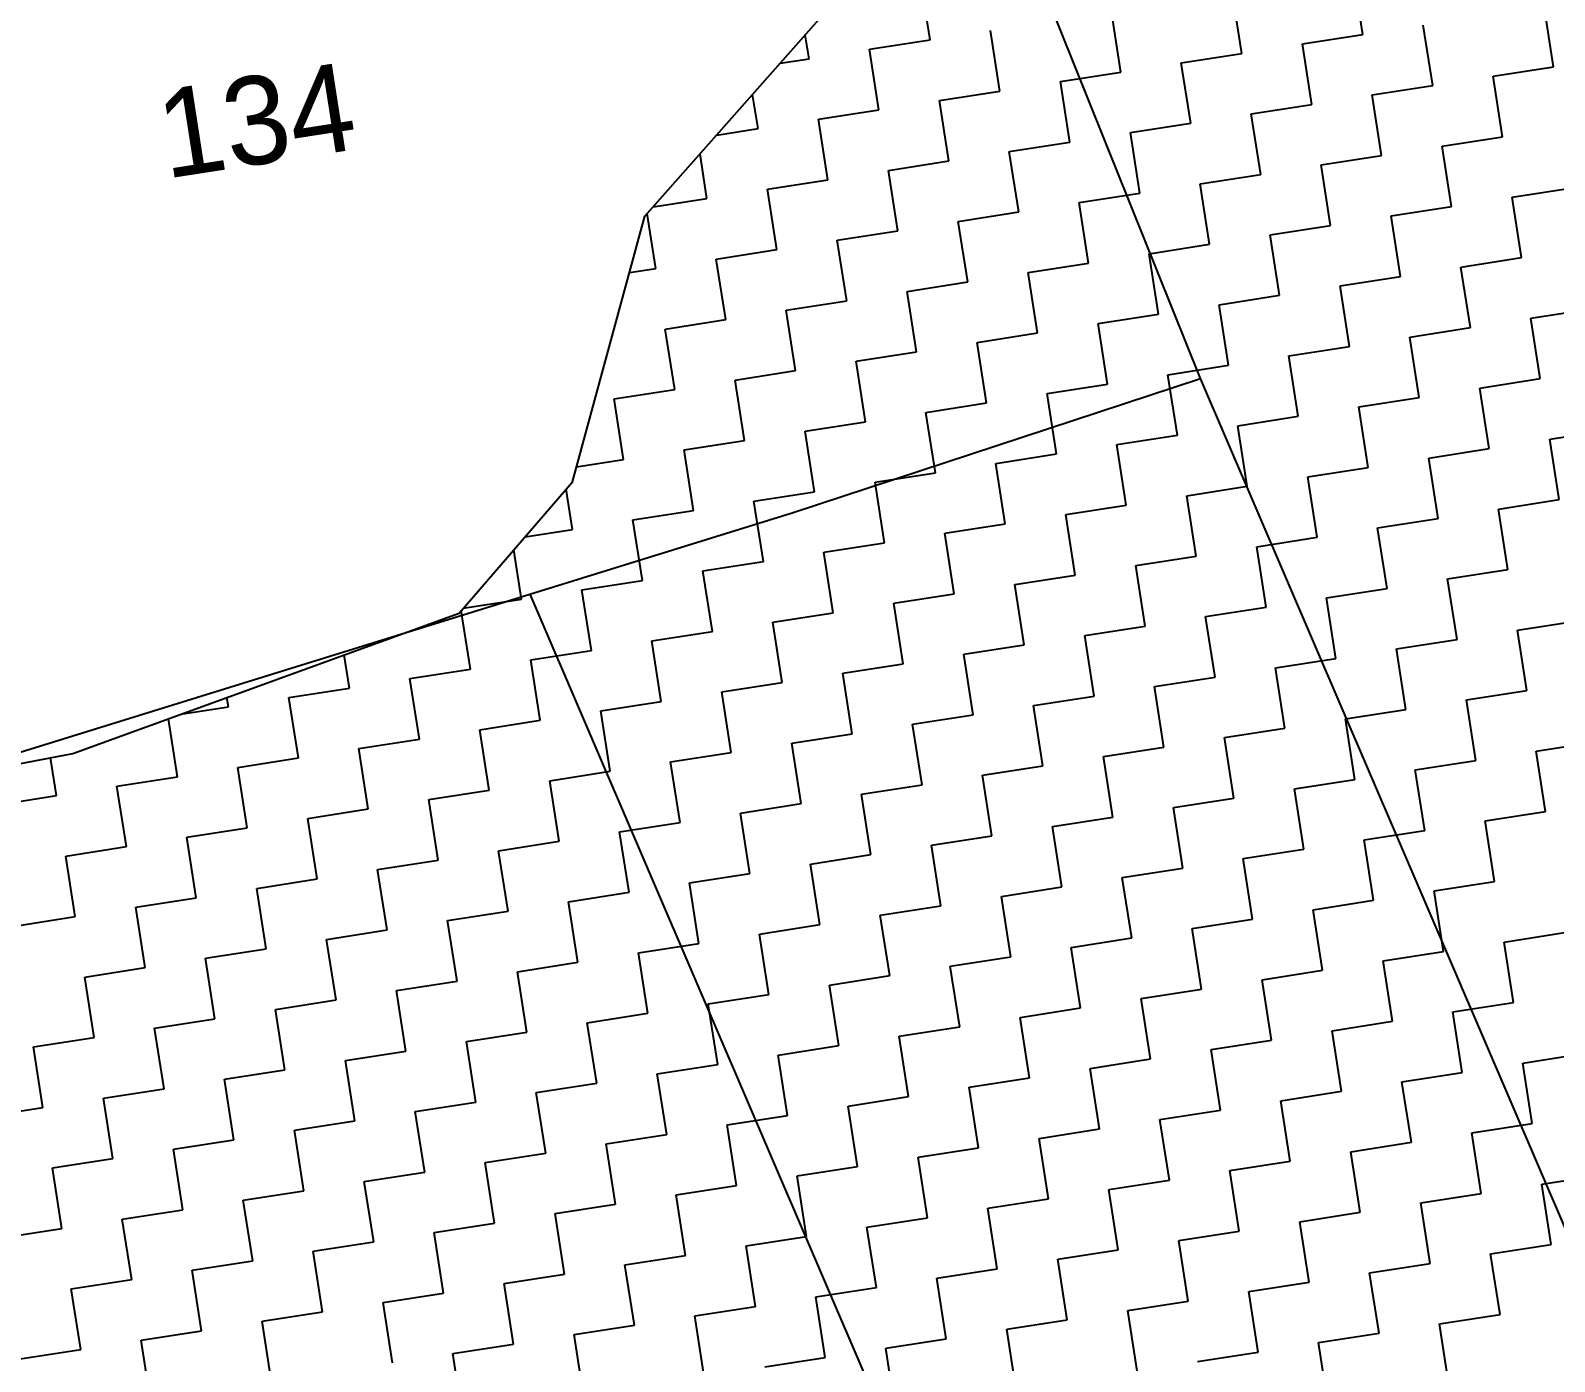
# Model space of a CAD drawing. Header units: metres. Extents: x 288488 to 290462, y 1999122 to 2001536.
# Drawn here: x 289401.4 to 289524.9, y 1999735 to 1999842.8 of the extents above; entities that cross this region are included whole.
import ezdxf
from ezdxf.enums import TextEntityAlignment as Align

# ---------------------------------------------------------------- set-up
doc = ezdxf.new("R2010")
doc.units = ezdxf.units.M
doc.header["$MEASUREMENT"] = 0
for name, color, linetype in [('POLY_HATCH', 12, 'Continuous'), ('POLY_PARCEL', 6, 'Continuous'), ('TEXT_PARCEL', 7, 'Continuous')]:
    doc.layers.add(name, color=color, linetype=linetype)
doc.styles.add('TEXT_MAP', font='')
doc.styles.get('TEXT_MAP').set_extended_font_data('Kruti Dev 050')

msp = doc.modelspace()

# ---------------------------------------------------------------- linework, layer by layer
at = {"layer": 'POLY_HATCH'}
for p, q in [((289451.2, 1999827.72), (289478.39, 1999858.51)), ((289445.33, 1999806.22), (289451.2, 1999827.72)), ((289436.14, 1999795.58), (289445.33, 1999806.22)), ((289404.84, 1999784.2), (289436.14, 1999795.58)), ((289390.1, 1999781.37), (289404.84, 1999784.2))]:
    msp.add_line(p, q, dxfattribs=at)
at = {"layer": 'POLY_HATCH', "linetype": 'Continuous'}
for p, q in [((289474.3, 1999842.01), (289473.54, 1999846.91)), ((289509.37, 1999842.45), (289508.6, 1999847.35)), ((289499.57, 1999840.92), (289498.8, 1999845.82)), ((289524.83, 1999839.84), (289524.07, 1999844.74)), ((289489.76, 1999839.4), (289489, 1999844.3)), ((289515.03, 1999838.31), (289514.27, 1999843.21)), ((289464.5, 1999840.48), (289464.19, 1999842.43)), ((289469.4, 1999841.25), (289474.3, 1999842.01)), ((289479.96, 1999837.87), (289479.2, 1999842.77)), ((289504.47, 1999841.69), (289509.37, 1999842.45)), ((289470.16, 1999836.35), (289469.4, 1999841.25)), ((289494.66, 1999840.16), (289499.57, 1999840.92)), ((289505.23, 1999836.78), (289504.47, 1999841.69)), ((289462.15, 1999840.12), (289464.5, 1999840.48)), ((289495.43, 1999835.26), (289494.66, 1999840.16)), ((289519.93, 1999839.07), (289524.83, 1999839.84)), ((289484.86, 1999838.63), (289489.76, 1999839.4)), ((289485.63, 1999833.73), (289484.86, 1999838.63)), ((289510.13, 1999837.55), (289515.03, 1999838.31)), ((289520.69, 1999834.17), (289519.93, 1999839.07)), ((289460.36, 1999834.82), (289459.92, 1999837.6)), ((289475.06, 1999837.11), (289479.96, 1999837.87)), ((289475.82, 1999832.21), (289475.06, 1999837.11)), ((289510.89, 1999832.65), (289510.13, 1999837.55)), ((289465.26, 1999835.58), (289470.16, 1999836.35)), ((289500.33, 1999836.02), (289505.23, 1999836.78)), ((289501.09, 1999831.12), (289500.33, 1999836.02)), ((289457.01, 1999834.3), (289460.36, 1999834.82)), ((289466.02, 1999830.68), (289465.26, 1999835.58)), ((289490.53, 1999834.5), (289495.43, 1999835.26)), ((289491.29, 1999829.6), (289490.53, 1999834.5)), ((289480.72, 1999832.97), (289485.63, 1999833.73)), ((289515.79, 1999833.41), (289520.69, 1999834.17)), ((289516.56, 1999828.51), (289515.79, 1999833.41)), ((289456.22, 1999829.16), (289455.66, 1999832.77)), ((289470.92, 1999831.44), (289475.82, 1999832.21)), ((289481.49, 1999828.07), (289480.72, 1999832.97)), ((289505.99, 1999831.88), (289510.89, 1999832.65)), ((289471.69, 1999826.54), (289470.92, 1999831.44)), ((289496.19, 1999830.36), (289501.09, 1999831.12)), ((289506.75, 1999826.98), (289505.99, 1999831.88)), ((289461.12, 1999829.92), (289466.02, 1999830.68)), ((289461.88, 1999825.02), (289461.12, 1999829.92)), ((289486.39, 1999828.83), (289491.29, 1999829.6)), ((289496.95, 1999825.46), (289496.19, 1999830.36)), ((289521.46, 1999829.27), (289526.36, 1999830.03)), ((289451.86, 1999828.48), (289456.22, 1999829.16)), ((289487.15, 1999823.93), (289486.39, 1999828.83)), ((289511.66, 1999827.75), (289516.56, 1999828.51)), ((289522.22, 1999824.37), (289521.46, 1999829.27)), ((289452.08, 1999823.49), (289451.39, 1999827.94)), ((289476.59, 1999827.31), (289481.49, 1999828.07)), ((289477.35, 1999822.41), (289476.59, 1999827.31)), ((289512.42, 1999822.84), (289511.66, 1999827.75)), ((289466.78, 1999825.78), (289471.69, 1999826.54)), ((289501.85, 1999826.22), (289506.75, 1999826.98)), ((289502.62, 1999821.32), (289501.85, 1999826.22)), ((289456.98, 1999824.26), (289461.88, 1999825.02)), ((289467.55, 1999820.88), (289466.78, 1999825.78)), ((289492.05, 1999824.69), (289496.95, 1999825.46)), ((289492.81, 1999819.79), (289492.05, 1999824.69)), ((289449.95, 1999823.16), (289452.08, 1999823.49)), ((289457.75, 1999819.35), (289456.98, 1999824.26)), ((289482.25, 1999823.17), (289487.15, 1999823.93)), ((289517.32, 1999823.61), (289522.22, 1999824.37)), ((289518.08, 1999818.71), (289517.32, 1999823.61)), ((289472.45, 1999821.64), (289477.35, 1999822.41)), ((289483.01, 1999818.27), (289482.25, 1999823.17)), ((289507.52, 1999822.08), (289512.42, 1999822.84)), ((289473.21, 1999816.74), (289472.45, 1999821.64)), ((289497.72, 1999820.56), (289502.62, 1999821.32)), ((289508.28, 1999817.18), (289507.52, 1999822.08)), ((289462.65, 1999820.12), (289467.55, 1999820.88)), ((289463.41, 1999815.22), (289462.65, 1999820.12)), ((289487.91, 1999819.03), (289492.81, 1999819.79)), ((289498.48, 1999815.66), (289497.72, 1999820.56)), ((289522.98, 1999819.47), (289527.88, 1999820.23)), ((289452.84, 1999818.59), (289457.75, 1999819.35)), ((289453.61, 1999813.69), (289452.84, 1999818.59)), ((289488.68, 1999814.13), (289487.91, 1999819.03)), ((289513.18, 1999817.94), (289518.08, 1999818.71)), ((289523.75, 1999814.57), (289522.98, 1999819.47)), ((289478.11, 1999817.5), (289483.01, 1999818.27)), ((289478.87, 1999812.6), (289478.11, 1999817.5)), ((289513.94, 1999813.04), (289513.18, 1999817.94)), ((289468.31, 1999815.98), (289473.21, 1999816.74)), ((289469.07, 1999811.08), (289468.31, 1999815.98)), ((289503.38, 1999816.42), (289508.28, 1999817.18)), ((289504.14, 1999811.52), (289503.38, 1999816.42)), ((289458.51, 1999814.45), (289463.41, 1999815.22)), ((289493.58, 1999814.89), (289498.48, 1999815.66)), ((289494.34, 1999809.99), (289493.58, 1999814.89)), ((289448.71, 1999812.93), (289453.61, 1999813.69)), ((289459.27, 1999809.55), (289458.51, 1999814.45)), ((289483.78, 1999813.37), (289488.68, 1999814.13)), ((289518.85, 1999813.81), (289523.75, 1999814.57)), ((289519.61, 1999808.9), (289518.85, 1999813.81)), ((289449.47, 1999808.03), (289448.71, 1999812.93)), ((289473.97, 1999811.84), (289478.87, 1999812.6)), ((289484.54, 1999808.47), (289483.78, 1999813.37)), ((289509.04, 1999812.28), (289513.94, 1999813.04)), ((289509.81, 1999807.38), (289509.04, 1999812.28)), ((289464.17, 1999810.32), (289469.07, 1999811.08)), ((289474.74, 1999806.94), (289473.97, 1999811.84)), ((289499.24, 1999810.75), (289504.14, 1999811.52)), ((289464.93, 1999805.41), (289464.17, 1999810.32)), ((289489.44, 1999809.23), (289494.34, 1999809.99)), ((289500, 1999805.85), (289499.24, 1999810.75)), ((289524.51, 1999809.67), (289529.41, 1999810.43)), ((289454.37, 1999808.79), (289459.27, 1999809.55)), ((289455.13, 1999803.89), (289454.37, 1999808.79)), ((289490.2, 1999804.33), (289489.44, 1999809.23)), ((289514.71, 1999808.14), (289519.61, 1999808.9)), ((289525.27, 1999804.77), (289524.51, 1999809.67)), ((289445.66, 1999807.43), (289449.47, 1999808.03)), ((289479.64, 1999807.7), (289484.54, 1999808.47)), ((289480.4, 1999802.8), (289479.64, 1999807.7)), ((289504.91, 1999806.62), (289509.81, 1999807.38)), ((289515.47, 1999803.24), (289514.71, 1999808.14)), ((289469.84, 1999806.18), (289474.74, 1999806.94)), ((289470.6, 1999801.28), (289469.84, 1999806.18)), ((289505.67, 1999801.72), (289504.91, 1999806.62)), ((289445.33, 1999802.36), (289444.82, 1999805.63)), ((289460.03, 1999804.65), (289464.93, 1999805.41)), ((289495.1, 1999805.09), (289500, 1999805.85)), ((289495.87, 1999800.19), (289495.1, 1999805.09)), ((289450.23, 1999803.13), (289455.13, 1999803.89)), ((289460.8, 1999799.75), (289460.03, 1999804.65)), ((289485.3, 1999803.56), (289490.2, 1999804.33)), ((289520.37, 1999804), (289525.27, 1999804.77)), ((289521.13, 1999799.1), (289520.37, 1999804)), ((289451, 1999798.23), (289450.23, 1999803.13)), ((289475.5, 1999802.04), (289480.4, 1999802.8)), ((289486.06, 1999798.66), (289485.3, 1999803.56)), ((289510.57, 1999802.48), (289515.47, 1999803.24)), ((289511.33, 1999797.58), (289510.57, 1999802.48)), ((289441.48, 1999801.76), (289445.33, 1999802.36)), ((289465.7, 1999800.51), (289470.6, 1999801.28)), ((289476.26, 1999797.14), (289475.5, 1999802.04)), ((289500.77, 1999800.95), (289505.67, 1999801.72)), ((289441.19, 1999796.7), (289440.57, 1999800.71)), ((289466.46, 1999795.61), (289465.7, 1999800.51)), ((289490.97, 1999799.43), (289495.87, 1999800.19)), ((289501.53, 1999796.05), (289500.77, 1999800.95)), ((289455.9, 1999798.99), (289460.8, 1999799.75)), ((289456.66, 1999794.09), (289455.9, 1999798.99)), ((289491.73, 1999794.53), (289490.97, 1999799.43)), ((289516.23, 1999798.34), (289521.13, 1999799.1)), ((289446.09, 1999797.46), (289451, 1999798.23)), ((289446.86, 1999792.56), (289446.09, 1999797.46)), ((289481.16, 1999797.9), (289486.06, 1999798.66)), ((289481.93, 1999793), (289481.16, 1999797.9)), ((289506.43, 1999796.81), (289511.33, 1999797.58)), ((289517, 1999793.44), (289516.23, 1999798.34)), ((289436.47, 1999795.97), (289441.19, 1999796.7)), ((289471.36, 1999796.38), (289476.26, 1999797.14)), ((289472.12, 1999791.47), (289471.36, 1999796.38)), ((289507.19, 1999791.91), (289506.43, 1999796.81)), ((289437.06, 1999791.04), (289436.32, 1999795.78)), ((289461.56, 1999794.85), (289466.46, 1999795.61)), ((289496.63, 1999795.29), (289501.53, 1999796.05)), ((289497.39, 1999790.39), (289496.63, 1999795.29)), ((289451.76, 1999793.32), (289456.66, 1999794.09)), ((289462.32, 1999789.95), (289461.56, 1999794.85)), ((289486.83, 1999793.76), (289491.73, 1999794.53)), ((289487.59, 1999788.86), (289486.83, 1999793.76)), ((289521.9, 1999794.2), (289526.8, 1999794.96)), ((289522.66, 1999789.3), (289521.9, 1999794.2)), ((289441.96, 1999791.8), (289446.86, 1999792.56)), ((289452.52, 1999788.42), (289451.76, 1999793.32)), ((289477.03, 1999792.24), (289481.93, 1999793)), ((289512.09, 1999792.68), (289517, 1999793.44)), ((289512.86, 1999787.78), (289512.09, 1999792.68)), ((289427.25, 1999789.51), (289426.84, 1999792.2)), ((289442.72, 1999786.9), (289441.96, 1999791.8)), ((289467.22, 1999790.71), (289472.12, 1999791.47)), ((289477.79, 1999787.34), (289477.03, 1999792.24)), ((289502.29, 1999791.15), (289507.19, 1999791.91)), ((289432.15, 1999790.27), (289437.06, 1999791.04)), ((289432.92, 1999785.37), (289432.15, 1999790.27)), ((289467.99, 1999785.81), (289467.22, 1999790.71)), ((289492.49, 1999789.62), (289497.39, 1999790.39)), ((289503.06, 1999786.25), (289502.29, 1999791.15)), ((289422.35, 1999788.75), (289427.25, 1999789.51)), ((289457.42, 1999789.19), (289462.32, 1999789.95)), ((289458.18, 1999784.29), (289457.42, 1999789.19)), ((289482.69, 1999788.1), (289487.59, 1999788.86)), ((289493.25, 1999784.72), (289492.49, 1999789.62)), ((289517.76, 1999788.54), (289522.66, 1999789.3)), ((289413.59, 1999787.38), (289417.45, 1999787.98)), ((289417.45, 1999787.98), (289417.33, 1999788.74)), ((289423.12, 1999783.85), (289422.35, 1999788.75)), ((289447.62, 1999787.66), (289452.52, 1999788.42)), ((289448.38, 1999782.76), (289447.62, 1999787.66)), ((289483.45, 1999783.2), (289482.69, 1999788.1)), ((289507.96, 1999787.01), (289512.86, 1999787.78)), ((289518.52, 1999783.64), (289517.76, 1999788.54)), ((289413.31, 1999782.32), (289412.58, 1999787.02)), ((289437.82, 1999786.13), (289442.72, 1999786.9)), ((289472.89, 1999786.57), (289477.79, 1999787.34)), ((289473.65, 1999781.67), (289472.89, 1999786.57)), ((289508.72, 1999782.11), (289507.96, 1999787.01)), ((289428.02, 1999784.61), (289432.92, 1999785.37)), ((289438.58, 1999781.23), (289437.82, 1999786.13)), ((289463.09, 1999785.05), (289467.99, 1999785.81)), ((289498.15, 1999785.49), (289503.06, 1999786.25)), ((289498.92, 1999780.59), (289498.15, 1999785.49)), ((289523.42, 1999784.4), (289528.32, 1999785.16)), ((289428.78, 1999779.71), (289428.02, 1999784.61)), ((289453.28, 1999783.52), (289458.18, 1999784.29)), ((289463.85, 1999780.15), (289463.09, 1999785.05)), ((289488.35, 1999783.96), (289493.25, 1999784.72)), ((289489.12, 1999779.06), (289488.35, 1999783.96)), ((289524.18, 1999779.5), (289523.42, 1999784.4)), ((289403.51, 1999780.8), (289403.04, 1999783.86)), ((289418.21, 1999783.08), (289423.12, 1999783.85)), ((289418.98, 1999778.18), (289418.21, 1999783.08)), ((289443.48, 1999782), (289448.38, 1999782.76)), ((289454.05, 1999778.62), (289453.28, 1999783.52)), ((289478.55, 1999782.44), (289483.45, 1999783.2)), ((289513.62, 1999782.87), (289518.52, 1999783.64)), ((289514.38, 1999777.97), (289513.62, 1999782.87)), ((289408.41, 1999781.56), (289413.31, 1999782.32)), ((289409.18, 1999776.66), (289408.41, 1999781.56)), ((289444.24, 1999777.1), (289443.48, 1999782)), ((289468.75, 1999780.91), (289473.65, 1999781.67)), ((289479.31, 1999777.53), (289478.55, 1999782.44)), ((289503.82, 1999781.35), (289508.72, 1999782.11)), ((289398.61, 1999780.03), (289403.51, 1999780.8)), ((289433.68, 1999780.47), (289438.58, 1999781.23)), ((289434.44, 1999775.57), (289433.68, 1999780.47)), ((289469.51, 1999776.01), (289468.75, 1999780.91)), ((289494.02, 1999779.82), (289498.92, 1999780.59)), ((289504.58, 1999776.45), (289503.82, 1999781.35)), ((289423.88, 1999778.95), (289428.78, 1999779.71)), ((289424.64, 1999774.04), (289423.88, 1999778.95)), ((289458.95, 1999779.38), (289463.85, 1999780.15)), ((289459.71, 1999774.48), (289458.95, 1999779.38)), ((289484.21, 1999778.3), (289489.12, 1999779.06)), ((289494.78, 1999774.92), (289494.02, 1999779.82)), ((289519.28, 1999778.74), (289524.18, 1999779.5)), ((289414.08, 1999777.42), (289418.98, 1999778.18)), ((289449.15, 1999777.86), (289454.05, 1999778.62)), ((289449.91, 1999772.96), (289449.15, 1999777.86)), ((289484.98, 1999773.4), (289484.21, 1999778.3)), ((289509.48, 1999777.21), (289514.38, 1999777.97)), ((289520.05, 1999773.84), (289519.28, 1999778.74)), ((289404.27, 1999775.89), (289409.18, 1999776.66)), ((289414.84, 1999772.52), (289414.08, 1999777.42)), ((289439.34, 1999776.33), (289444.24, 1999777.1)), ((289474.41, 1999776.77), (289479.31, 1999777.53)), ((289475.18, 1999771.87), (289474.41, 1999776.77)), ((289510.24, 1999772.31), (289509.48, 1999777.21)), ((289405.04, 1999770.99), (289404.27, 1999775.89)), ((289429.54, 1999774.81), (289434.44, 1999775.57)), ((289440.11, 1999771.43), (289439.34, 1999776.33)), ((289464.61, 1999775.25), (289469.51, 1999776.01)), ((289465.37, 1999770.35), (289464.61, 1999775.25)), ((289499.68, 1999775.69), (289504.58, 1999776.45)), ((289500.44, 1999770.78), (289499.68, 1999775.69)), ((289419.74, 1999773.28), (289424.64, 1999774.04)), ((289430.3, 1999769.91), (289429.54, 1999774.81)), ((289454.81, 1999773.72), (289459.71, 1999774.48)), ((289489.88, 1999774.16), (289494.78, 1999774.92)), ((289490.64, 1999769.26), (289489.88, 1999774.16)), ((289420.5, 1999768.38), (289419.74, 1999773.28)), ((289445.01, 1999772.2), (289449.91, 1999772.96)), ((289455.57, 1999768.82), (289454.81, 1999773.72)), ((289480.08, 1999772.63), (289484.98, 1999773.4)), ((289515.15, 1999773.07), (289520.05, 1999773.84)), ((289515.91, 1999768.17), (289515.15, 1999773.07)), ((289409.94, 1999771.76), (289414.84, 1999772.52)), ((289410.7, 1999766.86), (289409.94, 1999771.76)), ((289445.77, 1999767.29), (289445.01, 1999772.2)), ((289470.27, 1999771.11), (289475.18, 1999771.87)), ((289480.84, 1999767.73), (289480.08, 1999772.63)), ((289505.34, 1999771.55), (289510.24, 1999772.31)), ((289506.11, 1999766.65), (289505.34, 1999771.55)), ((289400.14, 1999770.23), (289405.04, 1999770.99)), ((289435.21, 1999770.67), (289440.11, 1999771.43)), ((289435.97, 1999765.77), (289435.21, 1999770.67)), ((289460.47, 1999769.58), (289465.37, 1999770.35)), ((289471.04, 1999766.21), (289470.27, 1999771.11)), ((289495.54, 1999770.02), (289500.44, 1999770.78)), ((289425.4, 1999769.14), (289430.3, 1999769.91)), ((289426.17, 1999764.24), (289425.4, 1999769.14)), ((289461.24, 1999764.68), (289460.47, 1999769.58)), ((289485.74, 1999768.5), (289490.64, 1999769.26)), ((289496.3, 1999765.12), (289495.54, 1999770.02)), ((289520.81, 1999768.93), (289525.71, 1999769.7)), ((289415.6, 1999767.62), (289420.5, 1999768.38)), ((289450.67, 1999768.06), (289455.57, 1999768.82)), ((289451.43, 1999763.16), (289450.67, 1999768.06)), ((289486.5, 1999763.59), (289485.74, 1999768.5)), ((289511.01, 1999767.41), (289515.91, 1999768.17)), ((289521.57, 1999764.03), (289520.81, 1999768.93)), ((289405.8, 1999766.09), (289410.7, 1999766.86)), ((289416.36, 1999762.72), (289415.6, 1999767.62)), ((289440.87, 1999766.53), (289445.77, 1999767.29)), ((289475.94, 1999766.97), (289480.84, 1999767.73)), ((289476.7, 1999762.07), (289475.94, 1999766.97)), ((289501.21, 1999765.88), (289506.11, 1999766.65)), ((289511.77, 1999762.51), (289511.01, 1999767.41)), ((289406.56, 1999761.19), (289405.8, 1999766.09)), ((289431.07, 1999765.01), (289435.97, 1999765.77)), ((289441.63, 1999761.63), (289440.87, 1999766.53)), ((289466.14, 1999765.44), (289471.04, 1999766.21)), ((289466.9, 1999760.54), (289466.14, 1999765.44)), ((289501.97, 1999760.98), (289501.21, 1999765.88)), ((289421.27, 1999763.48), (289426.17, 1999764.24)), ((289431.83, 1999760.1), (289431.07, 1999765.01)), ((289456.33, 1999763.92), (289461.24, 1999764.68)), ((289491.4, 1999764.36), (289496.3, 1999765.12)), ((289492.17, 1999759.46), (289491.4, 1999764.36)), ((289422.03, 1999758.58), (289421.27, 1999763.48)), ((289446.53, 1999762.39), (289451.43, 1999763.16)), ((289457.1, 1999759.02), (289456.33, 1999763.92)), ((289481.6, 1999762.83), (289486.5, 1999763.59)), ((289516.67, 1999763.27), (289521.57, 1999764.03)), ((289517.43, 1999758.37), (289516.67, 1999763.27)), ((289411.46, 1999761.95), (289416.36, 1999762.72)), ((289412.23, 1999757.05), (289411.46, 1999761.95)), ((289447.3, 1999757.49), (289446.53, 1999762.39)), ((289471.8, 1999761.31), (289476.7, 1999762.07)), ((289482.36, 1999757.93), (289481.6, 1999762.83)), ((289506.87, 1999761.75), (289511.77, 1999762.51)), ((289507.63, 1999756.84), (289506.87, 1999761.75)), ((289401.66, 1999760.43), (289406.56, 1999761.19)), ((289402.42, 1999755.53), (289401.66, 1999760.43)), ((289436.73, 1999760.87), (289441.63, 1999761.63)), ((289437.49, 1999755.97), (289436.73, 1999760.87)), ((289462, 1999759.78), (289466.9, 1999760.54)), ((289472.56, 1999756.41), (289471.8, 1999761.31)), ((289497.07, 1999760.22), (289501.97, 1999760.98)), ((289426.93, 1999759.34), (289431.83, 1999760.1)), ((289427.69, 1999754.44), (289426.93, 1999759.34)), ((289462.76, 1999754.88), (289462, 1999759.78)), ((289487.27, 1999758.69), (289492.17, 1999759.46)), ((289497.83, 1999755.32), (289497.07, 1999760.22)), ((289522.34, 1999759.13), (289527.24, 1999759.9)), ((289417.13, 1999757.82), (289422.03, 1999758.58)), ((289452.2, 1999758.26), (289457.1, 1999759.02)), ((289452.96, 1999753.35), (289452.2, 1999758.26)), ((289477.46, 1999757.17), (289482.36, 1999757.93)), ((289488.03, 1999753.79), (289487.27, 1999758.69)), ((289512.53, 1999757.61), (289517.43, 1999758.37)), ((289523.1, 1999754.23), (289522.34, 1999759.13)), ((289407.33, 1999756.29), (289412.23, 1999757.05)), ((289417.89, 1999752.92), (289417.13, 1999757.82)), ((289442.39, 1999756.73), (289447.3, 1999757.49)), ((289443.16, 1999751.83), (289442.39, 1999756.73)), ((289478.23, 1999752.27), (289477.46, 1999757.17)), ((289502.73, 1999756.08), (289507.63, 1999756.84)), ((289513.3, 1999752.71), (289512.53, 1999757.61)), ((289397.52, 1999754.77), (289402.42, 1999755.53)), ((289408.09, 1999751.39), (289407.33, 1999756.29)), ((289432.59, 1999755.2), (289437.49, 1999755.97)), ((289467.66, 1999755.64), (289472.56, 1999756.41)), ((289468.42, 1999750.74), (289467.66, 1999755.64)), ((289503.49, 1999751.18), (289502.73, 1999756.08)), ((289422.79, 1999753.68), (289427.69, 1999754.44)), ((289433.36, 1999750.3), (289432.59, 1999755.2)), ((289457.86, 1999754.12), (289462.76, 1999754.88)), ((289492.93, 1999754.56), (289497.83, 1999755.32)), ((289493.69, 1999749.65), (289492.93, 1999754.56)), ((289518.2, 1999753.47), (289523.1, 1999754.23)), ((289423.55, 1999748.78), (289422.79, 1999753.68)), ((289448.06, 1999752.59), (289452.96, 1999753.35)), ((289458.62, 1999749.22), (289457.86, 1999754.12)), ((289483.13, 1999753.03), (289488.03, 1999753.79)), ((289483.89, 1999748.13), (289483.13, 1999753.03)), ((289518.96, 1999748.57), (289518.2, 1999753.47)), ((289412.99, 1999752.15), (289417.89, 1999752.92)), ((289413.75, 1999747.25), (289412.99, 1999752.15)), ((289438.26, 1999751.07), (289443.16, 1999751.83)), ((289448.82, 1999747.69), (289448.06, 1999752.59)), ((289473.33, 1999751.5), (289478.23, 1999752.27)), ((289508.4, 1999751.94), (289513.3, 1999752.71)), ((289509.16, 1999747.04), (289508.4, 1999751.94)), ((289403.19, 1999750.63), (289408.09, 1999751.39)), ((289403.95, 1999745.73), (289403.19, 1999750.63)), ((289439.02, 1999746.16), (289438.26, 1999751.07)), ((289463.52, 1999749.98), (289468.42, 1999750.74)), ((289474.09, 1999746.6), (289473.33, 1999751.5)), ((289498.59, 1999750.42), (289503.49, 1999751.18)), ((289428.45, 1999749.54), (289433.36, 1999750.3)), ((289429.22, 1999744.64), (289428.45, 1999749.54)), ((289464.29, 1999745.08), (289463.52, 1999749.98)), ((289488.79, 1999748.89), (289493.69, 1999749.65)), ((289499.36, 1999745.52), (289498.59, 1999750.42)), ((289523.86, 1999749.33), (289528.76, 1999750.09)), ((289524.62, 1999744.43), (289523.86, 1999749.33)), ((289418.65, 1999748.01), (289423.55, 1999748.78)), ((289453.72, 1999748.45), (289458.62, 1999749.22)), ((289454.49, 1999743.55), (289453.72, 1999748.45)), ((289478.99, 1999747.37), (289483.89, 1999748.13)), ((289489.55, 1999743.99), (289488.79, 1999748.89)), ((289514.06, 1999747.81), (289518.96, 1999748.57)), ((289408.85, 1999746.49), (289413.75, 1999747.25)), ((289419.42, 1999743.11), (289418.65, 1999748.01)), ((289443.92, 1999746.93), (289448.82, 1999747.69)), ((289444.68, 1999742.03), (289443.92, 1999746.93)), ((289479.75, 1999742.47), (289478.99, 1999747.37)), ((289504.26, 1999746.28), (289509.16, 1999747.04)), ((289514.82, 1999742.9), (289514.06, 1999747.81)), ((289399.05, 1999744.96), (289403.95, 1999745.73)), ((289409.61, 1999741.59), (289408.85, 1999746.49)), ((289434.12, 1999745.4), (289439.02, 1999746.16)), ((289469.19, 1999745.84), (289474.09, 1999746.6)), ((289469.95, 1999740.94), (289469.19, 1999745.84)), ((289505.02, 1999741.38), (289504.26, 1999746.28)), ((289424.32, 1999743.88), (289429.22, 1999744.64)), ((289434.88, 1999740.5), (289434.12, 1999745.4)), ((289459.39, 1999744.32), (289464.29, 1999745.08)), ((289494.46, 1999744.75), (289499.36, 1999745.52)), ((289495.22, 1999739.85), (289494.46, 1999744.75)), ((289519.72, 1999743.67), (289524.62, 1999744.43)), ((289414.51, 1999742.35), (289419.42, 1999743.11)), ((289425.08, 1999738.98), (289424.32, 1999743.88)), ((289449.58, 1999742.79), (289454.49, 1999743.55)), ((289460.15, 1999739.41), (289459.39, 1999744.32)), ((289484.65, 1999743.23), (289489.55, 1999743.99)), ((289485.42, 1999738.33), (289484.65, 1999743.23)), ((289520.49, 1999738.77), (289519.72, 1999743.67)), ((289415.28, 1999737.45), (289414.51, 1999742.35)), ((289439.78, 1999741.26), (289444.68, 1999742.03)), ((289450.35, 1999737.89), (289449.58, 1999742.79)), ((289474.85, 1999741.7), (289479.75, 1999742.47)), ((289509.92, 1999742.14), (289514.82, 1999742.9)), ((289510.68, 1999737.24), (289509.92, 1999742.14)), ((289404.71, 1999740.83), (289409.61, 1999741.59)), ((289405.48, 1999735.92), (289404.71, 1999740.83)), ((289440.55, 1999736.36), (289439.78, 1999741.26)), ((289465.05, 1999740.18), (289469.95, 1999740.94)), ((289475.61, 1999736.8), (289474.85, 1999741.7)), ((289500.12, 1999740.62), (289505.02, 1999741.38)), ((289429.98, 1999739.74), (289434.88, 1999740.5)), ((289430.74, 1999734.84), (289429.98, 1999739.74)), ((289455.25, 1999738.65), (289460.15, 1999739.41)), ((289465.81, 1999735.28), (289465.05, 1999740.18)), ((289490.32, 1999739.09), (289495.22, 1999739.85)), ((289500.88, 1999735.71), (289500.12, 1999740.62)), ((289420.18, 1999738.21), (289425.08, 1999738.98)), ((289420.94, 1999733.31), (289420.18, 1999738.21)), ((289456.01, 1999733.75), (289455.25, 1999738.65)), ((289480.52, 1999737.56), (289485.42, 1999738.33)), ((289491.08, 1999734.19), (289490.32, 1999739.09)), ((289515.58, 1999738), (289520.49, 1999738.77)), ((289410.38, 1999736.69), (289415.28, 1999737.45)), ((289445.45, 1999737.13), (289450.35, 1999737.89)), ((289446.21, 1999732.22), (289445.45, 1999737.13)), ((289481.28, 1999732.66), (289480.52, 1999737.56)), ((289505.78, 1999736.48), (289510.68, 1999737.24)), ((289516.35, 1999733.1), (289515.58, 1999738)), ((289400.58, 1999735.16), (289405.48, 1999735.92)), ((289411.14, 1999731.79), (289410.38, 1999736.69)), ((289435.64, 1999735.6), (289440.55, 1999736.36)), ((289470.71, 1999736.04), (289475.61, 1999736.8)), ((289471.48, 1999731.14), (289470.71, 1999736.04)), ((289495.98, 1999734.95), (289500.88, 1999735.71)), ((289506.55, 1999731.58), (289505.78, 1999736.48)), ((289436.41, 1999730.7), (289435.64, 1999735.6)), ((289460.91, 1999734.51), (289465.81, 1999735.28))]:
    msp.add_line(p, q, dxfattribs=at)
at = {"layer": 'POLY_PARCEL'}
for p, q in [((289496.21, 1999814.58), (289474.52, 1999868.61)), ((289463.13, 1999803.71), (289496.21, 1999814.58)), ((289525.89, 1999745.45), (289496.21, 1999814.58)), ((289441.87, 1999797.12), (289463.13, 1999803.71)), ((289347.21, 1999767.79), (289441.87, 1999797.12)), ((289441.87, 1999797.12), (289499.85, 1999661.95))]:
    msp.add_line(p, q, dxfattribs=at)

# ---------------------------------------------------------------- texts
at = {"layer": 'TEXT_PARCEL', "style": 'TEXT_MAP'}
msp.add_text('134', height=7.142, rotation=8.8469, dxfattribs=at).set_placement((289419.69, 1999835.51), align=Align.MIDDLE)

doc.saveas('drawing.dxf')
